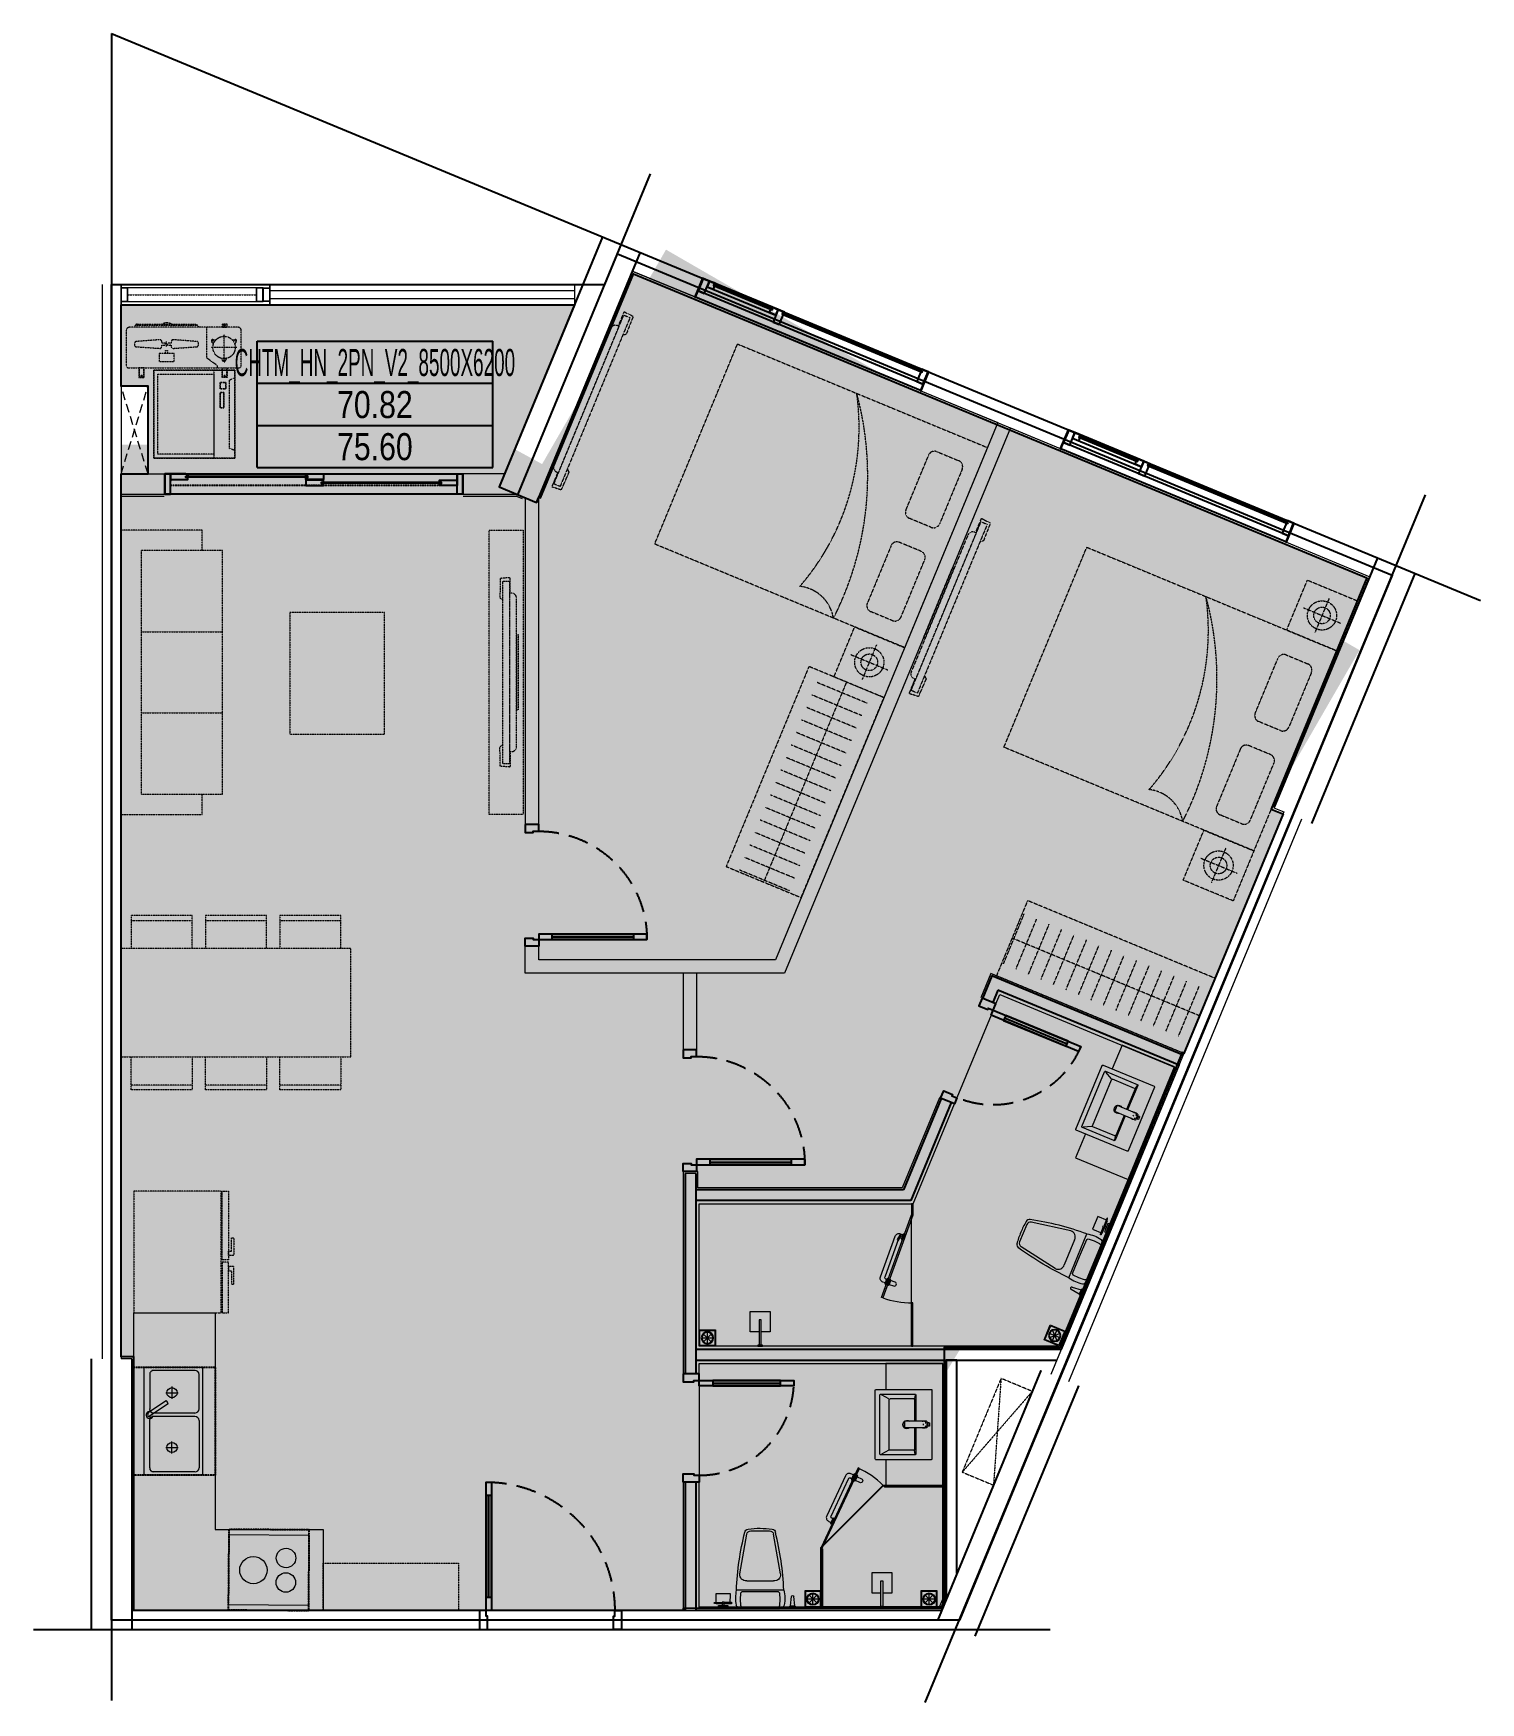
# Model space of a CAD drawing. Header units: millimetres. Extents: x -578 to 10121, y -540 to 11796.
import ezdxf
from ezdxf.enums import TextEntityAlignment as Align

# ---------------------------------------------------------------- set-up
doc = ezdxf.new("R2010")
doc.units = ezdxf.units.MM
for name, pattern in [('3PN B$0$HIDDENX2', [0.75, 0.5, -0.25]), ('chhn_2pn+_n1_8500x8800$0$HIDDEN', [9.525, 6.35, -3.175]), ('HIDDEN', [9.525, 6.35, -3.175])]:
    doc.linetypes.add(name, pattern=pattern)
doc.layers.get('0').update_dxf_attribs({"color": 231})
doc.layers.get('DefPoints').update_dxf_attribs({"color": 191})
doc.layers.add('A-AREA-SPACE', color=130, linetype='Continuous', plot=False)
doc.layers.add('A-AREA-WALL-CENTER', color=210, linetype='Continuous', plot=False)
for name, color, linetype in [('A-CONC', 2, 'Continuous'), ('A-DOOR', 142, 'Continuous'), ('A-WALL', 1, 'Continuous'), ('G-ANNO-LEGN', 231, 'Continuous')]:
    doc.layers.add(name, color=color, linetype=linetype)
for name, color, linetype, lineweight in [('A-EQPM', 127, 'Continuous', 9), ('A-FURN', 251, 'HIDDEN', 5), ('A-HIDD', 45, 'HIDDEN', 9), ('A-RAIL', 153, 'Continuous', 9), ('A-WALL-INT', 31, 'Continuous', 20), ('A-WALL-PRTN', 6, 'Continuous', 9), ('chhn_2pn+_n1_8500x8800$0$A-FNSH', 253, 'Continuous', 9), ('chhn_2pn+_n1_8500x8800$0$A-HIDD', 45, 'chhn_2pn+_n1_8500x8800$0$HIDDEN', 9)]:
    doc.layers.add(name, color=color, linetype=linetype, lineweight=lineweight)
doc.layers.add('chhn_2pn+_n1_8500x8800$0$2pn+g2', color=7, linetype='Continuous', true_color=0xeecdb4)
doc.styles.add('VTK_Arial', font='arial.ttf', dxfattribs={"width": 0.8})

# ---------------------------------------------------------------- blocks, each defined once
blk = doc.blocks.new('*U13')
at = {"linetype": 'HIDDEN', "ltscale": 0.3}
for p, q in [((75, 644), (75, 400)), ((525, 644), (75, 644)), ((525, 400), (525, 644)), ((1075, 644), (625, 644)), ((625, 644), (625, 400)), ((1075, 400), (1075, 644)), ((1625, 644), (1175, 644)), ((1175, 644), (1175, 400)), ((1625, 400), (1625, 644)), ((75, 609), (525, 609)), ((625, 609), (1075, 609)), ((1175, 609), (1625, 609)), ((1700, 400), (0, 400)), ((0, 400), (0, -400)), ((1700, -400), (1700, 400)), ((0, -400), (1700, -400)), ((75, -644), (75, -400)), ((525, -400), (525, -644)), ((625, -644), (625, -400)), ((1075, -400), (1075, -644)), ((1175, -644), (1175, -400)), ((1625, -400), (1625, -644)), ((525, -609), (75, -609)), ((1075, -609), (625, -609)), ((1625, -609), (1175, -609)), ((525, -644), (75, -644)), ((1075, -644), (625, -644)), ((1625, -644), (1175, -644))]:
    blk.add_line(p, q, dxfattribs=at)
blk = doc.blocks.new('*U6')
at = {"linetype": 'HIDDEN', "ltscale": 0.3}
for p, q in [((86, 500), (86, 101)), ((186, 500), (186, 101)), ((286, 500), (286, 101)), ((386, 500), (386, 101)), ((486, 500), (486, 101)), ((586, 500), (586, 101)), ((686, 500), (686, 101)), ((786, 500), (786, 101)), ((886, 500), (886, 101)), ((986, 500), (986, 101)), ((1086, 500), (1086, 101)), ((1186, 500), (1186, 101)), ((1286, 500), (1286, 101)), ((1386, 500), (1386, 101)), ((1486, 500), (1486, 101)), ((1586, 500), (1586, 101)), ((0, 300), (1600, 300))]:
    blk.add_line(p, q, dxfattribs=at)
blk.add_lwpolyline([(0, 0), (1600, 0), (1600, 600), (0, 600)], close=True, dxfattribs=at)
blk = doc.blocks.new('F-PN-GIUONG-2000X1600')
at = {"linetype": 'HIDDEN', "ltscale": 0.3}
for p, q in [((111, -198), (111, -656)), ((333, -151), (159, -151)), ((380, -656), (380, -198)), ((159, -704), (333, -704)), ((111, -1381), (111, -944)), ((159, -896), (333, -896)), ((380, -944), (380, -1381)), ((333, -1429), (159, -1429))]:
    blk.add_line(p, q, dxfattribs=at)
blk.add_lwpolyline([(2000, 0), (2000, -1600), (0, -1600), (0, 0), (2000, 0)], dxfattribs=at)
for centre, radius, start, end in [((2879, -183), 2317, 175.4814, 217.72), ((809, 149), 282, 212.0382, 286.6668), ((2591, -688), 1794, 161.5628, 210.5744), ((159, -198), 47.8, 90, 180), ((333, -198), 47.8, 0, 90), ((159, -656), 47.8, 180, 270), ((333, -656), 47.8, 270, 0), ((159, -944), 47.8, 90, 180), ((333, -944), 47.8, 0, 90), ((159, -1381), 47.8, 180, 270), ((333, -1381), 47.8, 270, 0)]:
    blk.add_arc(centre, radius, start, end, dxfattribs=at)
blk = doc.blocks.new('F-PN-DONGIUONG-01')
at = {"linetype": 'HIDDEN', "ltscale": 0.3}
for p, q in [((-200, -348), (-200, -52)), ((-339, -200), (-61, -200))]:
    blk.add_line(p, q, dxfattribs=at)
blk.add_lwpolyline([(0, -400), (-400, -400), (-400, 0), (0, 0)], close=True, dxfattribs=at)
for radius in [108, 61.3]:
    blk.add_circle((-200, -200), radius, dxfattribs=at)
blk = doc.blocks.new('F-PK-TV-01')
at = {"linetype": 'HIDDEN', "ltscale": 0.3}
for points in [[(0, -114), (0, 0), (-74, -6), (-77, -148), (-56, -165)], [(0, -1285), (0, -1399), (-74, -1393), (-77, -1251), (-56, -1234)]]:
    blk.add_lwpolyline(points, dxfattribs=at)
for points in [[(-6, -1375), (-56, -1375), (-56, -25), (-6, -25)], [(60, -423), (46, -423), (46, -977), (60, -977)]]:
    blk.add_lwpolyline(points, close=True, dxfattribs=at)
blk.add_lwpolyline([(-6, -1285), (7, -1285, 0.414214), (46, -1247), (46, -152, 0.414214), (7, -114), (-6, -114)], format="xyb", close=True, dxfattribs=at)
blk = doc.blocks.new('*U79')
at = {"linetype": 'HIDDEN', "ltscale": 0.3}
for p, q in [((86, 500), (86, 101)), ((186, 500), (186, 101)), ((286, 500), (286, 101)), ((386, 500), (386, 101)), ((486, 500), (486, 101)), ((586, 500), (586, 101)), ((686, 500), (686, 101)), ((786, 500), (786, 101)), ((886, 500), (886, 101)), ((986, 500), (986, 101)), ((1086, 500), (1086, 101)), ((1186, 500), (1186, 101)), ((1286, 500), (1286, 101)), ((1386, 500), (1386, 101)), ((1486, 500), (1486, 101)), ((0, 300), (1500, 300))]:
    blk.add_line(p, q, dxfattribs=at)
blk.add_lwpolyline([(0, 0), (1500, 0), (1500, 600), (0, 600)], close=True, dxfattribs=at)
blk = doc.blocks.new('*U12')
at = {"linetype": 'HIDDEN', "ltscale": 0.3}
for p, q in [((-750, -150), (-750, -1950)), ((-150, -150), (-750, -150)), ((-150, -1950), (-150, -150)), ((-150, -750), (-750, -750)), ((-150, -1350), (-750, -1350)), ((-750, -1950), (-150, -1950))]:
    blk.add_line(p, q, dxfattribs=at)
blk.add_lwpolyline([(-600, -1950), (-600, -2100), (0, -2100), (0, 0), (-600, 0), (-600, -150)], dxfattribs=at)
blk = doc.blocks.new('*U14')
at = {"linetype": 'HIDDEN', "ltscale": 0.3}
for points in [[(2100, 0), (2100, -250), (0, -250), (0, 0)], [(1725, -100), (1725, -150), (375, -150), (375, -100)], [(773, -34), (773, -48), (1327, -48), (1327, -34)]]:
    blk.add_lwpolyline(points, close=True, dxfattribs=at)
for points in [[(464, -94), (350, -94), (356, -168), (499, -171), (515, -150)], [(1636, -94), (1750, -94), (1744, -168), (1601, -171), (1585, -150)]]:
    blk.add_lwpolyline(points, dxfattribs=at)
blk.add_lwpolyline([(1636, -100), (1636, -86, 0.414214), (1597, -48), (503, -48, 0.414214), (464, -86), (464, -100)], format="xyb", close=True, dxfattribs=at)
blk = doc.blocks.new('F-PK-BANSOAN-01')
at = {"linetype": 'HIDDEN', "ltscale": 0.3}
blk.add_lwpolyline([(-700, -900), (-700, 0), (0, 0), (0, -900)], close=True, dxfattribs=at)
blk = doc.blocks.new('*U22')
at = {"linetype": 'HIDDEN', "ltscale": 0.3}
for p, q in [((650, 0), (0, 0)), ((0, 0), (0, -600)), ((0, 0), (0, -444)), ((0, 0), (650, 0)), ((650, -600), (650, 0)), ((650, 0), (650, -444)), ((30, -30), (620, -30)), ((30, -444), (30, -30)), ((620, -30), (620, -444)), ((0, -600), (0, -444)), ((650, -444), (0, -444)), ((620, -444), (30, -444)), ((373, -490), (373, -518)), ((484, -490), (373, -490)), ((484, -518), (484, -490)), ((512, -490), (512, -532)), ((558, -490), (512, -490)), ((558, -532), (558, -490)), ((650, -600), (650, -444)), ((0, -600), (650, -600)), ((0, -600), (650, -600)), ((56, -600), (72, -560)), ((72, -560), (578, -560)), ((373, -518), (484, -518)), ((512, -532), (558, -532)), ((578, -560), (594, -600))]:
    blk.add_line(p, q, dxfattribs=at)
for points in [[(650, -600), (0, -600), (0, 0), (650, 0)], [(650, -600), (0, -600), (0, -444), (0, 0), (650, 0), (650, -444)], [(30, -444), (30, -30), (620, -30), (620, -444)], [(484, -518), (373, -518), (373, -490), (484, -490)], [(558, -532), (512, -532), (512, -490), (558, -490)]]:
    blk.add_lwpolyline(points, close=True, dxfattribs=at)
blk = doc.blocks.new('E-CHUNG-CUCNONG-DH')
at = {"linetype": 'HIDDEN', "ltscale": 0.3}
for p, q in [((293, 314), (312, 314)), ((302, 304), (302, 323)), ((-127, 158), (-127, 194)), ((392, 151), (203, 151)), ((221, 195), (205, 205)), ((218, 208), (208, 192)), ((298, 57), (298, 246)), ((374, 195), (390, 205)), ((387, 192), (377, 208)), ((288, 54), (307, 54)), ((298, 63), (298, 44)), ((-302, -61), (-321, -61)), ((-312, -52), (-312, -71)), ((293, -61), (312, -61)), ((302, -52), (302, -71))]:
    blk.add_line(p, q, dxfattribs=at)
blk.add_lwpolyline([(-406, 0), (406, 0, 0.414214), (425, 19), (425, 276, 0.414214), (401, 300), (-401, 300, 0.414214), (-425, 276), (-425, 19, 0.414214)], format="xyb", close=True, dxfattribs=at)
for points in [[(-364, 300), (-358, 314, -0.306678), (-345, 323), (90, 323, -0.306678), (103, 314), (109, 300)], [(219, 177), (206, 194, -0.677033), (215, 209), (236, 206)], [(359, 206), (380, 209, -0.677033), (389, 194), (376, 177)], [(314, 70), (306, 50, -0.677033), (289, 50), (281, 70)]]:
    blk.add_lwpolyline(points, format="xyb", dxfattribs=at)
for points in [[(103, 314), (-358, 314)], [(250, 0), (250, 16), (170, 73), (170, 300)], [(286, 323), (286, 300)], [(318, 323), (318, 300)], [(-134, 106), (-134, 128), (-121, 128), (-121, 106)], [(-328, -71), (-328, 0)], [(-296, -71), (-296, 0)], [(286, -71), (286, 0)], [(318, -71), (318, 0)]]:
    blk.add_lwpolyline(points, dxfattribs=at)
for points in [[(283, 300), (321, 300), (321, 323), (283, 323)], [(-183, 47), (-72, 47), (-72, 106), (-183, 106)], [(283, 0), (321, 0), (321, -71), (283, -71)], [(-293, 0), (-331, 0), (-331, -71), (-293, -71)]]:
    blk.add_lwpolyline(points, close=True, dxfattribs=at)
for centre, radius in [((302, 314), 4.72), ((298, 151), 82.6), ((-312, -61), 4.72), ((302, -61), 4.72)]:
    blk.add_circle(centre, radius, dxfattribs=at)
blk.add_arc((-127, 257), 75.6, 61.0445, 118.9555, dxfattribs=at)
for points, weights, knots in [([(-162, 193), (-162, 188), (-162, 183), (-148, 183), (-134, 183), (-134, 176), (-134, 169), (-148, 169), (-162, 169), (-162, 164), (-162, 159), (-162, 152), (-167, 148), (-171, 144), (-177, 144), (-264, 150), (-351, 156), (-364, 158), (-364, 171), (-364, 176), (-364, 181), (-364, 194), (-351, 195), (-264, 202), (-177, 208), (-171, 208), (-167, 204), (-162, 200), (-162, 193)], [1, 1, 1, 1, 1, 1, 1, 1, 1, 1, 1, 0.916058650995, 1, 0.916058650995, 1, 1, 1, 0.734760240583, 1, 1, 1, 0.734760240583, 1, 1, 1, 0.916058650995, 1, 0.916058650995, 1], [0, 0, 0, 1, 1, 2, 2, 3, 3, 4, 4, 5, 5, 5.825313, 5.825313, 6.650626, 6.650626, 7.650626, 7.650626, 9.141593, 9.141593, 10.141593, 10.141593, 11.632559, 11.632559, 12.632559, 12.632559, 13.457872, 13.457872, 14.283185, 14.283185, 14.283185]), ([(96, 156), (9, 150), (-78, 144), (-84, 144), (-88, 148), (-93, 152), (-93, 159), (-93, 164), (-93, 169), (-107, 169), (-121, 169), (-121, 176), (-121, 183), (-107, 183), (-93, 183), (-93, 188), (-93, 193), (-93, 200), (-88, 204), (-84, 208), (-78, 208), (9, 202), (96, 195), (109, 194), (109, 181), (109, 176), (109, 171), (109, 158), (96, 156)], [1, 1, 1, 0.916058650995, 1, 0.916058650995, 1, 1, 1, 1, 1, 1, 1, 1, 1, 1, 1, 0.916058650995, 1, 0.916058650995, 1, 1, 1, 0.734760240583, 1, 1, 1, 0.734760240583, 1], [0, 0, 0, 1, 1, 1.825313, 1.825313, 2.650626, 2.650626, 3.650626, 3.650626, 4.650626, 4.650626, 5.650626, 5.650626, 6.650626, 6.650626, 7.650626, 7.650626, 8.475939, 8.475939, 9.301253, 9.301253, 10.301253, 10.301253, 11.792219, 11.792219, 12.792219, 12.792219, 14.283185, 14.283185, 14.283185])]:
    blk.add_rational_spline(points, weights, degree=2, knots=knots, dxfattribs=at)
blk = doc.blocks.new('DT-CAN')
at = {"layer": 'DefPoints'}
for p, q in [((-871, 0), (871, 0)), ((-871, -934), (-871, 0)), ((871, -934), (871, 0)), ((-871, -311), (871, -311)), ((-871, -623), (871, -623)), ((-871, -934), (871, -934))]:
    blk.add_line(p, q, dxfattribs=at)
at = {"layer": 'DefPoints', "color": 7, "style": 'VTK_Arial', "width": 0.5}
blk.add_attdef('LOAICAN', text='', height=200, dxfattribs=at).set_placement((0, -258), align=Align.CENTER)
at = {"layer": 'DefPoints', "color": 5, "style": 'VTK_Arial', "width": 0.8}
blk.add_attdef('DT-TT', text='', height=200, dxfattribs=at).set_placement((0, -569), align=Align.CENTER)
at = {"layer": 'DefPoints', "color": 6, "style": 'VTK_Arial', "width": 0.8}
blk.add_attdef('DT-TIM', text='', height=200, dxfattribs=at).set_placement((0, -880), align=Align.CENTER)
blk = doc.blocks.new('E-CHUNG-LOUVER')
blk.add_line((1100, 150), (0, 150))
at = {"linetype": 'HIDDEN', "ltscale": 0.3}
blk.add_line((50, 75), (1000, 75), dxfattribs=at)
for points in [[(0, 150), (1100, 150), (1100, 0), (0, 0)], [(1050, 125), (0, 125), (0, 25), (1050, 25)], [(49, 123), (2, 123), (2, 26), (49, 26)], [(1049, 123), (1002, 123), (1002, 26), (1049, 26)], [(1100, 25), (1050, 25), (1050, 125), (1100, 125)], [(1097, 28), (1053, 28), (1053, 122), (1097, 122)]]:
    blk.add_lwpolyline(points, close=True)
for points in [[(50, 125), (0, 125), (0, 25), (50, 25), (50, 125), (0, 125)], [(1050, 125), (1000, 125), (1000, 25), (1050, 25), (1050, 125), (1000, 125)]]:
    blk.add_lwpolyline(points)
blk = doc.blocks.new('*U78')
blk.add_line((2252, 150), (0, 150))
for points in [[(0, 150), (2252, 150), (2252, 0), (0, 0)], [(0, 105), (2252, 105), (2252, 45), (0, 45)]]:
    blk.add_lwpolyline(points, close=True)
blk = doc.blocks.new('*U38')
at = {"linetype": 'HIDDEN', "ltscale": 0.3}
blk.add_line((2160, 85), (40, 85), dxfattribs=at)
for p, q in [((158, 15), (158, 24)), ((1161, 60), (1161, 69))]:
    blk.add_line(p, q)
blk.add_lwpolyline([(0, 0), (2200, 0), (2200, 150), (0, 150)], close=True)
for points in [[(40, 54), (40, 0), (0, 0), (0, 150), (40, 150), (40, 0), (40, 0), (40, 54)], [(2160, 54), (2160, 0), (2200, 0), (2200, 150), (2160, 150), (2160, 0), (2160, 0), (2160, 54)], [(155, 0), (40, 0), (40, 10), (40, 10), (40, 40), (155, 40), (162, 40), (170, 40), (170, 25), (155, 25), (155, 15)], [(155, 0), (162, 0), (170, 0), (170, 15), (155, 15)], [(158, 15), (1054, 15), (1054, 24), (158, 24)], [(1172, 45), (1042, 45), (1042, 45), (1042, 45), (1042, 85), (1157, 85), (1164, 85), (1172, 85), (1172, 70), (1157, 70), (1157, 60), (1172, 60), (1172, 45)], [(1042, 0), (1172, 0), (1172, 0), (1172, 0), (1172, 40), (1057, 40), (1050, 40), (1042, 40), (1042, 25), (1057, 25), (1057, 15), (1042, 15), (1042, 0)], [(1161, 60), (2042, 60), (2042, 69), (1161, 69)], [(2160, 45), (2160, 45), (2160, 85), (2045, 85), (2038, 85), (2030, 85), (2030, 70), (2045, 70), (2045, 60)], [(2045, 60), (2030, 60), (2030, 45), (2160, 45), (2160, 45), (2160, 45), (2160, 45)]]:
    blk.add_lwpolyline(points)
blk = doc.blocks.new('*U36')
blk.add_line((0, -150), (1800, -150))
at = {"ltscale": 2000}
for points in [[(0, 0), (0, -150), (-5, -150), (-5, 0)], [(1805, 0), (1805, -150), (1800, -150), (1800, 0)]]:
    blk.add_lwpolyline(points, close=True, dxfattribs=at)
for points in [[(1800, 0), (0, 0), (0, -100), (1800, -100)], [(0, 0), (50, 0), (50, -100), (0, -100)], [(1150, 0), (1200, 0), (1200, -100), (1150, -100)], [(1200, 0), (1750, 0), (1750, -45), (1200, -45)], [(1250, 0), (1200, 0), (1200, -45), (1250, -45)], [(1700, 0), (1750, 0), (1750, -45), (1700, -45)], [(1750, 0), (1800, 0), (1800, -100), (1750, -100)], [(40, -10), (1160, -10), (1160, -20), (40, -20)], [(1240, -10), (1710, -10), (1710, -20), (1240, -20)]]:
    blk.add_lwpolyline(points, close=True)
blk = doc.blocks.new('*U80')
blk.add_line((-100, 70), (-700, 70))
for points in [[(100, 900), (100, 840), (40, 840), (40, 850), (0, 850), (0, 900)], [(0, 50), (-800, 50), (-800, 90), (0, 90)], [(-100, 50), (-100, 90), (-700, 90), (-700, 50)], [(100, 0), (100, 60), (40, 60), (40, 50), (0, 50), (0, 0)]]:
    blk.add_lwpolyline(points, close=True)
at = {"linetype": '3PN B$0$HIDDENX2', "ltscale": 300}
blk.add_arc((0, 50), 800, 90, 180, dxfattribs=at)
blk = doc.blocks.new('*U37')
blk.add_line((-100, -70), (-600, -70))
for points in [[(110, 0), (110, -60), (40, -60), (40, -50), (0, -50), (0, 0)], [(0, -50), (-700, -50), (-700, -90), (0, -90)], [(-100, -50), (-100, -90), (-600, -90), (-600, -50)], [(110, -800), (110, -740), (40, -740), (40, -750), (0, -750), (0, -800)]]:
    blk.add_lwpolyline(points, close=True)
at = {"linetype": '3PN B$0$HIDDENX2', "ltscale": 300}
blk.add_arc((0, -50), 700, 180, 270, dxfattribs=at)
blk = doc.blocks.new('*U81')
blk.add_line((-100, 70), (-600, 70))
for points in [[(120, 800), (120, 740), (40, 740), (40, 750), (0, 750), (0, 800)], [(0, 50), (-700, 50), (-700, 90), (0, 90)], [(-100, 50), (-100, 90), (-600, 90), (-600, 50)], [(120, 0), (120, 60), (40, 60), (40, 50), (0, 50), (0, 0)]]:
    blk.add_lwpolyline(points, close=True)
at = {"linetype": '3PN B$0$HIDDENX2', "ltscale": 300}
blk.add_arc((0, 50), 700, 90, 180, dxfattribs=at)
blk = doc.blocks.new('*U83')
at = {"ltscale": 0.3}
for p, q in [((0, 1400), (0, 0)), ((600, 1400), (0, 1400)), ((600, 600), (600, 1400)), ((2200, 600), (600, 600)), ((2200, 0), (2200, 600)), ((0, 0), (2200, 0))]:
    blk.add_line(p, q, dxfattribs=at)
blk = doc.blocks.new('*U84')
at = {"linetype": 'HIDDEN', "ltscale": 0.3, "extrusion": (0, 0, -1)}
for p, q in [((0, 700), (376, 700)), ((0, 654), (0, 700)), ((376, 654), (0, 654)), ((0, 0), (0, 645)), ((0, 645), (900, 645)), ((212, 740), (343, 740)), ((212, 721), (212, 740)), ((312, 721), (212, 721)), ((312, 700), (312, 721)), ((343, 700), (312, 700)), ((343, 740), (343, 700)), ((376, 700), (376, 654)), ((900, 700), (392, 700)), ((392, 700), (392, 654)), ((392, 654), (900, 654)), ((556, 740), (425, 740)), ((425, 740), (425, 700)), ((425, 700), (456, 700)), ((456, 700), (456, 721)), ((456, 721), (556, 721)), ((556, 721), (556, 740)), ((900, 654), (900, 700)), ((900, 645), (900, 0)), ((900, 0), (0, 0))]:
    blk.add_line(p, q, dxfattribs=at)
blk = doc.blocks.new('*U85')
at = {"linetype": 'HIDDEN', "ltscale": 0.3}
blk.add_lwpolyline([(0, 0), (350, 0), (350, -1000), (0, -1000)], close=True, dxfattribs=at)
blk = doc.blocks.new('E-BEP-BEP-03LO')
at = {"ltscale": 0.3}
blk.add_lwpolyline([(560, -590), (40, -590), (40, 0), (560, 0)], close=True, dxfattribs=at)
for centre, radius in [((298, -181), 101), ((208, -422), 72), ((389, -422), 72)]:
    blk.add_circle(centre, radius, dxfattribs=at)
at = {"layer": 'DefPoints', "color": 250, "linetype": 'HIDDEN', "ltscale": 0.3}
blk.add_lwpolyline([(0, 0), (600, 0), (600, -590), (0, -590)], close=True, dxfattribs=at)
blk = doc.blocks.new('E-BEP-BORUABAT-02')
at = {"ltscale": 0.3}
for p, q in [((55, -117), (405, -117)), ((745, -117), (490, -117)), ((25, -452), (25, -132)), ((435, -452), (435, -132)), ((460, -452), (460, -132)), ((775, -452), (775, -132)), ((405, -482), (56, -482)), ((490, -482), (744, -482))]:
    blk.add_line(p, q, dxfattribs=at)
at = {"ltscale": 0.3, "extrusion": (-1.67159e-29, -3.30872e-24, -1)}
for p, q in [((205, -237), (205, -327)), ((610, -237), (610, -327)), ((160, -282), (250, -282)), ((655, -282), (565, -282))]:
    blk.add_line(p, q, dxfattribs=at)
at = {"ltscale": 0.3}
blk.add_lwpolyline([(800, -507), (0, -507), (0, -77), (800, -77)], close=True, dxfattribs=at)
for points in [[(527, -253), (433, -108)], [(457, -94), (552, -239)]]:
    blk.add_lwpolyline(points, dxfattribs=at)
for centre in [(205, -282), (610, -282)]:
    blk.add_circle(centre, 37.5, dxfattribs=at)
for centre, radius, start, end in [((55, -147), 30, 89.9997, 179.9997), ((405, -147), 30.1, 0.1202, 89.9498), ((445, -116), 25.7, 331.8915, 264.7733), ((445, -116), 14.2, 29.7349, 209.7349), ((490, -147), 30.1, 90.0496, 179.8793), ((745, -147), 30, 359.9997, 89.9997), ((528, -226), 26.9, 267.8441, 331.6257), ((55, -452), 30.4, 180.8098, 270.1366), ((404, -451), 30.8, 270.6184, 358.5045), ((491, -451), 30.8, 181.4949, 269.381), ((745, -452), 30.4, 269.8628, 359.1896)]:
    blk.add_arc(centre, radius, start, end, dxfattribs=at)
at = {"layer": 'DefPoints', "color": 250, "linetype": 'HIDDEN', "ltscale": 0.3}
blk.add_lwpolyline([(800, -600), (0, -600), (0, 0), (800, 0)], close=True, dxfattribs=at)
blk = doc.blocks.new('E-CHUNG-GATHOATSAN-01')
at = {"ltscale": 2}
for p, q in [((100, 60), (20, 60)), ((88, 88), (32, 32)), ((88, 32), (32, 88)), ((60, 20), (60, 100))]:
    blk.add_line(p, q, dxfattribs=at)
for points in [[(120, 120), (0, 120), (0, 0), (120, 0)], [(115, 115), (5, 115), (5, 5), (115, 5)]]:
    blk.add_lwpolyline(points, close=True, dxfattribs=at)
for radius in [45, 40]:
    blk.add_circle((60, 60), radius, dxfattribs=at)
blk = doc.blocks.new('E-VS-VOISENTAM-01')
at = {"color": 0}
blk.add_lwpolyline([(-105, -8), (-105, -75), (-255, -75), (-255, 75), (-105, 75), (-105, 7)], dxfattribs=at)
for points in [[(-195, -8), (-6, -8), (-6, 7), (-195, 7)], [(-6, -18), (0, -18), (0, 18), (-6, 18)]]:
    blk.add_lwpolyline(points, close=True, dxfattribs=at)
blk = doc.blocks.new('E-VS-LAVABO-01')
at = {"extrusion": (0, 0, -1)}
for p, q in [((-260, 86), (-260, 494)), ((-254, 500), (254, 500)), ((260, 494), (260, 86)), ((-225, 206), (-225, 459)), ((-219, 465), (219, 465)), ((-190, 398), (-219, 454)), ((-190, 213), (-190, 389)), ((-184, 395), (184, 395)), ((190, 398), (219, 454)), ((190, 213), (190, 389)), ((225, 459), (225, 206)), ((-22, 284), (22, 284)), ((-24, 200), (-219, 200)), ((-218, 203), (-192, 208)), ((-24, 208), (-184, 208)), ((-25, 150), (-26, 150)), ((-24, 150), (-24, 152)), ((-15, 128), (-13, 128)), ((-12, 124), (-12, 128)), ((5, 145), (-5, 145)), ((12, 124), (13, 124)), ((13, 126), (15, 126)), ((15, 124), (15, 124)), ((184, 208), (24, 208)), ((219, 200), (24, 200)), ((26, 150), (25, 150)), ((218, 203), (192, 208)), ((254, 80), (-254, 80)), ((-12, 100), (-12, 114)), ((-10, 116), (-7, 116)), ((10, 98), (-10, 98)), ((7, 116), (-7, 116)), ((7, 116), (10, 116)), ((12, 100), (12, 114))]:
    blk.add_line(p, q, dxfattribs=at)
for p, q in [((-260, 420), (-450, 420)), ((-450, 420), (-450, 0)), ((450, 420), (260, 420)), ((450, 0), (450, 420)), ((-450, 0), (450, 0))]:
    blk.add_line(p, q)
at = {"extrusion": (0, 0, -1), "flags": 128}
for points in [[(24, 119), (24, 282), (24, 282)], [(-24, 119), (-24, 282), (-24, 282)], [(13, 129), (15, 129), (15, 128), (13, 128), (13, 124), (15, 124), (15, 124), (13, 124), (15, 124)], [(-22, 117), (-16, 117), (16, 117), (22, 117)], [(12, 115), (14, 116), (16, 117)], [(11, 114), (10, 114), (-10, 114), (-11, 114)], [(10, 108), (0, 108), (-10, 108)], [(-16, 117), (-14, 116), (-12, 115)]]:
    blk.add_lwpolyline(points, dxfattribs=at)
for points in [[(22, 284), (-22, 284)], [(-12, 129), (-12, 124), (-13, 124), (-13, 126), (-15, 126), (-15, 124), (-15, 124), (-15, 129), (-15, 129), (-15, 127), (-13, 127), (-13, 129)]]:
    blk.add_lwpolyline(points, close=True, dxfattribs=at)
at = {"extrusion": (0, 0, -1)}
for centre, radius, start, end in [((254, 494), 6, 0, 90), ((-254, 494), 6, 90, 180), ((219, 459), 6, 0, 90), ((184, 389), 6, 0, 90), ((-184, 389), 6, 90, 180), ((-219, 459), 6, 90, 180), ((0, 265), 31, 320.6269, 219.3731), ((22, 282), 1.99, 0.2151, 90.2135), ((-22, 282), 1.99, 89.7865, 179.7849), ((219, 206), 6, 270, 0), ((184, 213), 6, 270, 0), ((0, 140), 27.5, 330.7771, 28.2841), ((0, 140), 26.5, 334.9124, 24.2207), ((13, 128), 0.298, 89.7865, 179.7849), ((13, 124), 0.298, 180.2151, 270.2135), ((13, 124), 0.298, 180.2151, 270.2135), ((0, 140), 27.5, 151.6482, 209.2229), ((0, 140), 26.5, 154.6839, 205.0876), ((-184, 213), 6, 180, 270), ((-219, 206), 6, 180, 270), ((254, 86), 6, 270, 0), ((22, 119), 2, 270, 0), ((10, 114), 2, 40.2156, 90), ((10, 114), 2, 0, 39.6447), ((11, 113), 1.5, 0, 90), ((11, 110), 1.5, 270, 0), ((10, 100), 2, 270, 0), ((-10, 114), 2, 90, 139.5327), ((-10, 100), 2, 180, 270), ((-11, 113), 1.5, 90, 180), ((-11, 110), 1.5, 180, 270), ((-10, 114), 2, 140.3628, 180), ((-22, 119), 2, 180, 270), ((-254, 86), 6, 180, 270)]:
    blk.add_arc(centre, radius, start, end, dxfattribs=at)
for centre, major_axis, start_param, end_param in [((-22, 282), (2, 0), 1.570796, 3.141593), ((22, 282), (-2, 0), 3.141593, 4.712389)]:
    blk.add_ellipse(centre, major_axis=major_axis, ratio=0.984382, start_param=start_param, end_param=end_param)
for points, knots in [([(-24, 151), (-24, 151), (-24, 151), (-24, 153), (-24, 154), (-24, 156), (-24, 158), (-24, 159), (-24, 160)], [0, 0, 0, 0, 0.170042, 0.387138, 0.569985, 0.748798, 0.931358, 1, 1, 1, 1]), ([(24, 151), (24, 151), (24, 151), (24, 153), (24, 154), (24, 156), (24, 158), (24, 159), (24, 160)], [0, 0, 0, 0, 0.170042, 0.387138, 0.569985, 0.748798, 0.931358, 1, 1, 1, 1]), ([(-10, 108), (-11, 108), (-11, 108), (-11, 108), (-11, 108), (-11, 108), (-11, 108)], [0, 0, 0, 0, 0.250855, 0.500152, 0.749125, 1, 1, 1, 1]), ([(10, 108), (11, 108), (11, 108), (11, 108), (11, 108), (11, 108), (11, 108)], [0, 0, 0, 0, 0.250855, 0.500152, 0.749125, 1, 1, 1, 1])]:
    blk.add_open_spline(points, degree=3, knots=knots)
blk = doc.blocks.new('E-VS-BONCAU-01')
for p, q in [((-146, -14), (-140, 1)), ((-149, -57), (-146, -14)), ((-146, -104), (-149, -57)), ((-137, -112), (-146, -104)), ((0, -113), (-137, -112)), ((136, -113), (0, -113)), ((145, -105), (136, -113)), ((145, -15), (148, -58)), ((148, -58), (145, -105)), ((213, -1), (265, -1)), ((222, -10), (257, -10)), ((230, -79), (222, -10)), ((257, -10), (248, -79)), ((0, -126), (-176, -126)), ((-151, -245), (-101, -540)), ((-100, -194), (98, -195)), ((0, -126), (0, -126)), ((175, -127), (0, -126)), ((149, -246), (97, -541)), ((-71, -564), (-2, -565)), ((-2, -565), (67, -565))]:
    blk.add_line(p, q)
for points in [[(-307, -12), (-240, -12), (-240, 0), (-307, 0)], [(-325, -101), (-223, -101), (-223, -24), (-325, -24)], [(-281, -36), (-281, -12), (-266, -12), (-266, -36)]]:
    blk.add_lwpolyline(points, close=True)
for points in [[(160, -1), (0, 0), (-160, 1)], [(140, -1), (145, -15)]]:
    blk.add_lwpolyline(points)
for points in [[(-337, -33), (-281, -33), (-281, -27), (-337, -27, 1)], [(-211, -33), (-266, -33), (-266, -27), (-211, -27, -1)]]:
    blk.add_lwpolyline(points, format="xyb", close=True)
for centre, radius, start, end in [((225, 3), 12.8, 195.9303, 253.6299), ((239, -79), 8.72, 179.7801, 359.7801), ((253, 3), 12.8, 285.9303, 343.6299)]:
    blk.add_arc(centre, radius, start, end)
for centre, major_axis, ratio, start_param, end_param in [((-160, -18), (-12.9, -12.8), 1, 3.926991, 5.363819), ((-160, -18), (-12.9, -12.8), 1, 3.926991, 5.363819), ((-160, -18), (-12.9, -12.8), 1, 3.926991, 5.363819), ((160, -19), (-12.9, -12.8), 1, 2.490163, 3.926991), ((160, -19), (-12.9, -12.8), 1, 2.490163, 3.926991), ((-310, -60), (-492, 12), 0.754969, 2.992228, 3.290957), ((1639, -88), (-276, 1956), 0.917923, 1.461172, 1.68042), ((-106, -240), (-32.1, 32.3), 1, 5.374496, 7.190108), ((104, -240), (-32.3, -32.1), 1, 2.23467, 4.050282), ((-86, -546), (-22.1, -22), 1, -0.518895, 0.614897), ((-86, -546), (-22.1, -22), 1, -0.518895, 0.614897), ((-71, -533), (-21.8, 21.9), 1, 0.993435, 2.351364), ((-10, -28), (-394, -391), 1, 0.641923, 0.802984), ((-10, -28), (-394, -391), 1, 0.641923, 0.802984), ((10, -28), (-391, 394), 1, 2.338609, 2.49967), ((10, -28), (-391, 394), 1, 2.338609, 2.49967), ((67, -534), (-21.8, 21.9), 1, 2.361025, 3.718954), ((82, -546), (-22.1, -22), 1, 0.955899, 2.089692), ((82, -546), (-22.1, -22), 1, 0.955899, 2.089692)]:
    blk.add_ellipse(centre, major_axis=major_axis, ratio=ratio, start_param=start_param, end_param=end_param)
at = {"extrusion": (0, 0, -1)}
for centre, major_axis, ratio, start_param, end_param in [((309, -62), (492, 8), 0.754969, 2.992228, 3.290957), ((-1640, -75), (-291, -1954), 0.917923, 4.602765, 4.822013)]:
    blk.add_ellipse(centre, major_axis=major_axis, ratio=ratio, start_param=start_param, end_param=end_param, dxfattribs=at)
blk = doc.blocks.new('MB TDH-R1.06$0$Tonkin_Dg63_63x220_P')
for p, q in [((50.3, 18.7), (55, 20.4)), ((50.9, 17), (55.6, 18.7)), ((22.1, 8.5), (17.4, 6.8))]:
    blk.add_line(p, q)
for points in [[(53.8, 20.7), (53.1, 22.5, 0.414214), (49.3, 24.3), (19.2, 13.4, 0.414214), (17.4, 9.5), (18.1, 7.7), (20.9, 8.7), (20.6, 9.6, -0.414214), (21.2, 10.9), (49.4, 21.2, -0.414214), (50.7, 20.6), (51, 19.6), (53.8, 20.7)], [(54.8, 17.8), (56, 14.5, -1), (53.2, 13.5), (52, 16.8), (54.8, 17.8)]]:
    blk.add_lwpolyline(points, format="xyb")
blk.add_lwpolyline([(0, 0), (0.3, -0.9), (60.1, 20.8), (59.8, 21.8)], close=True)
for points in [[(50.4, 18.3), (55.1, 20.1), (55, 20.4), (54.2, 20.8), (50.6, 19.5), (50.3, 18.7), (50.4, 18.3)], [(50.7, 17.4), (55.4, 19.1), (55.6, 18.7), (55.2, 18), (51.7, 16.7), (50.9, 17), (50.7, 17.4)], [(22.2, 8.1), (17.5, 6.4), (17.4, 6.8), (17.7, 7.5), (21.3, 8.8), (22.1, 8.5), (22.2, 8.1)]]:
    blk.add_lwpolyline(points)
at = {"ltscale": 5}
blk.add_arc((0, 0), 63.6, 0, 20, dxfattribs=at)
blk = doc.blocks.new('*U40')
for points in [[(0, 920), (-440, 920), (-431, 910), (0, 910), (0, 920)], [(0, 920), (-440, 920), (-431, 910), (0, 910), (0, 920)], [(-900, 20), (-900, 460), (-890, 450), (-890, 20), (-900, 20)], [(-900, 20), (-900, 460), (-890, 450), (-890, 20), (-900, 20)]]:
    blk.add_lwpolyline(points)
at = {"layer": 'DefPoints'}
blk.add_lwpolyline([(-440, 920), (0, 920), (0, 20), (-900, 20), (-900, 460), (-440, 920)], dxfattribs=at)
at = {"xscale": 10.21370210187853, "yscale": 10.21370210187853, "zscale": 10.21370210187853, "rotation": 44.99999999999083}
blk.add_blockref('MB TDH-R1.06$0$Tonkin_Dg63_63x220_P', (-900, 460), dxfattribs=at)
blk = doc.blocks.new('*U86')
for p, q in [((0, -1050), (0, -80)), ((0, -1050), (0, -100)), ((-103, -271), (-78, -228)), ((-72, -267), (-55, -220)), ((-175, -548), (-192, -595)), ((-158, -555), (-175, -602))]:
    blk.add_line(p, q)
for points in [[(0, 0), (0, -80), (10, -80), (10, 0), (0, 0)], [(-100, -273), (-75, -230), (-78, -228), (-87, -230), (-106, -263), (-103, -271), (-100, -273)], [(-68, -268), (-51, -221), (-55, -220), (-63, -223), (-76, -259), (-72, -267), (-68, -268)], [(-171, -550), (-188, -597), (-192, -595), (-196, -588), (-183, -552), (-175, -548), (-171, -550)], [(-162, -553), (-179, -600), (-175, -602), (-167, -598), (-154, -562), (-158, -555), (-162, -553)], [(0, -730), (0, -1050), (10, -1050), (10, -730), (0, -730)]]:
    blk.add_lwpolyline(points)
blk.add_lwpolyline([(0, -80), (9, -83), (-213, -694), (-222, -691)], close=True)
for points in [[(-194, -584), (-213, -577, -0.414214), (-231, -539), (-121, -238, -0.414214), (-83, -220), (-64, -227), (-74, -255), (-84, -252, 0.414214), (-97, -258), (-199, -540, 0.414214), (-193, -552), (-184, -556), (-194, -584)], [(-166, -594), (-133, -606, 1), (-123, -578), (-156, -566), (-166, -594)]]:
    blk.add_lwpolyline(points, format="xyb")
at = {"ltscale": 5}
blk.add_arc((0, -80), 650, 250.8717, 270.3104, dxfattribs=at)
blk = doc.blocks.new('*U87')
blk.add_line((-100, -70), (-850, -70))
for points in [[(140, 0), (140, -60), (40, -60), (40, -50), (0, -50), (0, 0)], [(0, -50), (-950, -50), (-950, -90), (0, -90)], [(-100, -50), (-100, -90), (-850, -90), (-850, -50)], [(140, -1050), (140, -990), (40, -990), (40, -1000), (0, -1000), (0, -1050)]]:
    blk.add_lwpolyline(points, close=True)
at = {"linetype": '3PN B$0$HIDDENX2', "ltscale": 300}
blk.add_arc((0, -50), 950, 180, 270, dxfattribs=at)

msp = doc.modelspace()

# ---------------------------------------------------------------- hatches: boundary and pattern name
at = {"layer": 'chhn_2pn+_n1_8500x8800$0$2pn+g2', "ltscale": 0.3, "true_color": 0xdceefe, "transparency": 33554636}
h = msp.add_hatch(color=7, dxfattribs=at)
h.dxf.hatch_style = 1
edge = h.paths.add_edge_path()
edge.add_line((70, 8757), (2919, 8757))
edge.add_line((2919, 8757), (3183, 8613))
edge.add_line((3183, 8613), (4099, 10198))
edge.add_line((4099, 10198), (9226, 7238))
edge.add_line((9226, 7238), (8301, 5636))
edge.add_line((8301, 5636), (8383, 5589))
edge.add_line((8383, 5589), (7518, 4091))
edge.add_line((7518, 4091), (7505, 4098))
edge.add_line((7505, 4098), (5653, 1051))
edge.add_line((5653, 1051), (4994, 1431))
edge.add_line((4994, 1431), (4939, 1336))
edge.add_line((4939, 1336), (4939, 140))
edge.add_line((4939, 140), (165, 140))
edge.add_line((165, 140), (165, 2015))
edge.add_line((165, 2015), (70, 2015))
edge.add_line((70, 2015), (70, 7707))
edge.add_line((70, 7707), (270, 7707))
edge.add_line((270, 7707), (270, 8357))
edge.add_line((270, 8357), (70, 8357))
edge.add_line((70, 8357), (70, 8757))
h = msp.add_hatch(color=7, dxfattribs=at)
h.dxf.hatch_style = 1
h.paths.add_polyline_path([(70, 9790), (3422, 9790), (2865, 8445), (3142, 8330), (3158, 8369), (3172, 8363), (3858, 10020), (9281, 7773), (8573, 6064), (8647, 6034), (8661, 6028), (7928, 4258), (7914, 4264), (7012, 2085), (6155, 2085), (6155, 213), (6131, 155), (4225, 155), (4225, 140), (165, 140), (165, 2015), (70, 2015), (70, 8540), (270, 8540), (270, 9190), (70, 9190)])
at = {"layer": 'G-ANNO-LEGN', "true_color": 0xdceefe}
h = msp.add_hatch(color=7, dxfattribs=at)
h.dxf.hatch_style = 1
edge = h.paths.add_edge_path()
edge.add_line((70, 8757), (2919, 8757))
edge.add_line((2919, 8757), (3183, 8613))
edge.add_line((3183, 8613), (4099, 10198))
edge.add_line((4099, 10198), (9226, 7238))
edge.add_line((9226, 7238), (8301, 5636))
edge.add_line((8301, 5636), (8383, 5589))
edge.add_line((8383, 5589), (7518, 4091))
edge.add_line((7518, 4091), (7505, 4098))
edge.add_line((7505, 4098), (5653, 1051))
edge.add_line((5653, 1051), (4994, 1431))
edge.add_line((4994, 1431), (4939, 1336))
edge.add_line((4939, 1336), (4939, 140))
edge.add_line((4939, 140), (165, 140))
edge.add_line((165, 140), (165, 2015))
edge.add_line((165, 2015), (70, 2015))
edge.add_line((70, 2015), (70, 7707))
edge.add_line((70, 7707), (270, 7707))
edge.add_line((270, 7707), (270, 8357))
edge.add_line((270, 8357), (70, 8357))
edge.add_line((70, 8357), (70, 8757))

# ---------------------------------------------------------------- linework, layer by layer
at = {"layer": 'A-AREA-SPACE', "ltscale": 5, "elevation": 0}
msp.add_lwpolyline([(70, 9790), (3422, 9790), (2865, 8445), (3142, 8330), (3158, 8369), (3172, 8363), (3858, 10020), (9281, 7773), (8573, 6064), (8647, 6034), (8661, 6028), (7928, 4258), (7914, 4264), (7012, 2085), (6155, 2085), (6155, 213), (6131, 155), (4225, 155), (4225, 140), (165, 140), (165, 2015), (70, 2015), (70, 8540), (270, 8540), (270, 9190), (70, 9190)], close=True, dxfattribs=at)
at = {"layer": 'A-AREA-WALL-CENTER', "elevation": 0}
msp.add_lwpolyline([(0, 9940), (3646, 9940), (3740, 10166), (9468, 7793), (7104, 2085), (6806, 1367), (6269, 70), (0, 70)], close=True, dxfattribs=at)
at = {"layer": 'A-CONC', "ltscale": 0.3}
for p, q in [((3630, 10293, 0), (2865, 8445, 0)), ((3907, 10178, 0), (3142, 8330, 0)), ((9358, 7920, 0), (8593, 6072, 0)), ((9635, 7805, 0), (8870, 5957, 0)), ((-150, 2000, 0), (-150, 0, 0)), ((150, 2000, 0), (150, 0, 0)), ((6871, 1915, 0), (6105, 67, 0)), ((7148, 1800, 0), (6383, -48, 0))]:
    msp.add_line(p, q, dxfattribs=at)
at = {"layer": 'A-HIDD', "lineweight": 5, "ltscale": 0.3, "elevation": 0}
msp.add_lwpolyline([(6289, 1163), (6520, 1067), (6807, 1760), (6576, 1856)], close=True, dxfattribs=at)
for points in [[(6576, 1856), (6520, 1067)], [(6807, 1760), (6289, 1163)]]:
    msp.add_lwpolyline(points, dxfattribs=at)
at = {"layer": 'A-WALL', "ltscale": 0.3}
for p, q in [((6509, 4830, 0), (6440, 4664, 0)), ((7922, 4244, 0), (6509, 4830, 0)), ((6552, 4725, 0), (6514, 4633, 0)), ((7892, 4171, 0), (6552, 4725, 0)), ((6134, 3924, 0), (5855, 3250, 0)), ((6208, 3894, 0), (5908, 3170, 0)), ((4240, 3370, 0), (4240, 1890, 0)), ((4320, 3370, 0), (4320, 1890, 0)), ((5855, 3250, 0), (4320, 3250, 0)), ((5908, 3170, 0), (4320, 3170, 0)), ((4240, 1090, 0), (4240, 140, 0)), ((4320, 1090, 0), (4320, 140, 0))]:
    msp.add_line(p, q, dxfattribs=at)
at = {"layer": 'A-WALL', "ltscale": 0.3, "elevation": 0}
for points in [[(7022, 2070), (4320, 2070), (4320, 1990), (6989, 1990)], [(6250, 416), (6250, 1990), (6170, 1990), (6170, 223)]]:
    msp.add_lwpolyline(points, dxfattribs=at)
at = {"layer": 'A-WALL-INT'}
for p, q in [((-70, 9940, 0), (-70, 2000, 0)), ((70, 9940, 0), (70, 2000, 0)), ((6552, 8920, 0), (4908, 4950, 0)), ((6645, 8882, 0), (4975, 4850, 0)), ((8667, 6043, 0), (6945, 1885, 0)), ((8796, 5989, 0), (7074, 1831, 0)), ((3058, 4850, 0), (3058, 5050, 0)), ((3158, 4950, 0), (3158, 5050, 0)), ((4908, 4950, 0), (3158, 4950, 0)), ((4975, 4850, 0), (3058, 4850, 0)), ((4225, 4850, 0), (4225, 4285, 0)), ((4325, 4850, 0), (4325, 4285, 0)), ((150, 140, 0), (2720, 140, 0)), ((150, 0, 0), (2720, 0, 0))]:
    msp.add_line(p, q, dxfattribs=at)
at = {"layer": 'A-WALL-INT', "elevation": 0}
for points in [[(3058, 8365), (3058, 5950), (3158, 5950), (3158, 8369)], [(6267, 0), (3770, 0), (3770, 140), (6136, 140)]]:
    msp.add_lwpolyline(points, dxfattribs=at)
at = {"layer": 'A-WALL-PRTN'}
for p, q in [((3907, 10178, 0), (4369, 9986, 0)), ((3850, 10039, 0), (4312, 9848, 0)), ((6041, 9294, 0), (7071, 8867, 0)), ((5984, 9155, 0), (7014, 8729, 0)), ((70, 8540, 0), (390, 8540, 0)), ((70, 8390, 0), (390, 8390, 0)), ((8744, 8174, 0), (9358, 7920, 0)), ((8686, 8036, 0), (9301, 7781, 0))]:
    msp.add_line(p, q, dxfattribs=at)
at = {"layer": 'A-WALL-PRTN', "elevation": 0}
msp.add_lwpolyline([(2904, 8540), (2600, 8540), (2600, 8390), (2997, 8390)], dxfattribs=at)
at = {"layer": 'chhn_2pn+_n1_8500x8800$0$A-FNSH'}
for p, q in [((3850, 10039, 0), (3158, 8369, 0)), ((3858, 10020, 0), (3172, 8363, 0)), ((4312, 9848, 0), (3850, 10039, 0)), ((4306, 9834, 0), (3858, 10020, 0)), ((5978, 9141, 0), (6546, 8906, 0)), ((5984, 9155, 0), (6552, 8920, 0)), ((6639, 8868, 0), (7008, 8715, 0)), ((6645, 8882, 0), (7014, 8729, 0)), ((70, 8390, 0), (390, 8390, 0)), ((2600, 8390, 0), (2997, 8390, 0)), ((2997, 8390, 0), (3042, 8371, 0)), ((70, 8375, 0), (390, 8375, 0)), ((2600, 8375, 0), (2994, 8375, 0)), ((2994, 8375, 0), (3036, 8358, 0)), ((8681, 8022, 0), (9281, 7773, 0)), ((8686, 8036, 0), (9301, 7781, 0)), ((9281, 7773, 0), (8573, 6064, 0)), ((9301, 7781, 0), (8593, 6072, 0)), ((8573, 6064, 0), (8661, 6028, 0)), ((8593, 6072, 0), (8667, 6042, 0)), ((6501, 4849, 0), (6426, 4669, 0)), ((6509, 4830, 0), (6440, 4664, 0)), ((7928, 4258, 0), (6501, 4849, 0)), ((7922, 4244, 0), (6509, 4830, 0)), ((6514, 4633, 0), (6552, 4725, 0)), ((6537, 4623, 0), (6566, 4693, 0)), ((6552, 4725, 0), (7892, 4171, 0)), ((6566, 4693, 0), (7859, 4157, 0)), ((6503, 4540, 0), (6249, 3929, 0)), ((7859, 4157, 0), (7005, 2095, 0)), ((7892, 4171, 0), (7022, 2070, 0)), ((6120, 3930, 0), (5844, 3265, 0)), ((6134, 3924, 0), (5855, 3250, 0)), ((5908, 3170, 0), (6208, 3894, 0)), ((5925, 3145, 0), (6231, 3884, 0)), ((4335, 3385, 0), (4225, 3385, 0)), ((4225, 3385, 0), (4225, 1890, 0)), ((4320, 3370, 0), (4240, 3370, 0)), ((4240, 3370, 0), (4240, 1890, 0)), ((4320, 3250, 0), (4320, 3370, 0)), ((4335, 3265, 0), (4335, 3385, 0)), ((5855, 3250, 0), (4320, 3250, 0)), ((5844, 3265, 0), (4335, 3265, 0)), ((4320, 2070, 0), (4320, 3170, 0)), ((4320, 3170, 0), (5908, 3170, 0)), ((4345, 2095, 0), (4345, 3145, 0)), ((4345, 3145, 0), (5925, 3145, 0)), ((165, 2015, 0), (70, 2015, 0)), ((150, 2000, 0), (70, 2000, 0)), ((150, 140, 0), (150, 2000, 0)), ((165, 140, 0), (165, 2015, 0)), ((7022, 2070, 0), (4320, 2070, 0)), ((4320, 1890, 0), (4320, 1990, 0)), ((4320, 1990, 0), (6170, 1990, 0)), ((7005, 2095, 0), (4345, 2095, 0)), ((6170, 1990, 0), (6170, 223, 0)), ((4345, 1890, 0), (4345, 1965, 0)), ((4345, 1965, 0), (6145, 1965, 0)), ((6871, 1915, 0), (6105, 67, 0)), ((6145, 1965, 0), (6145, 228, 0)), ((4345, 1800, 0), (4345, 1140, 0)), ((7148, 1800, 0), (6383, -48, 0)), ((4225, 1090, 0), (4225, 140, 0)), ((4240, 1090, 0), (4240, 140, 0)), ((4320, 140, 0), (4320, 1090, 0)), ((4345, 165, 0), (4345, 1090, 0)), ((6136, 140, 0), (4320, 140, 0)), ((6119, 165, 0), (4345, 165, 0)), ((6145, 228, 0), (6119, 165, 0)), ((6170, 223, 0), (6136, 140, 0))]:
    msp.add_line(p, q, dxfattribs=at)
at = {"layer": 'chhn_2pn+_n1_8500x8800$0$A-HIDD', "ltscale": 10, "elevation": 0}
msp.add_lwpolyline([(70, 8540), (270, 8540), (270, 9190), (70, 9190)], close=True, dxfattribs=at)
for points in [[(70, 8540), (270, 9190)], [(270, 8540), (70, 9190)]]:
    msp.add_lwpolyline(points, dxfattribs=at)
at = {"layer": 'DefPoints', "ltscale": 0.3}
for p, q in [((0, 11796, 0), (0, -525)), ((-578, 0, 0), (6939, 0, 0))]:
    msp.add_line(p, q, dxfattribs=at)
at = {"layer": 'DefPoints', "extrusion": (3.24007e-20, -1.56208e-08, 1)}
msp.add_line((0, 11796, 0), (10121, 7604, 0), dxfattribs=at)
at = {"layer": 'DefPoints', "ltscale": 0.3, "extrusion": (3.24007e-20, -1.56208e-08, 1)}
for p, q in [((3003, 8387, 0), (3985, 10759, 0)), ((6016, -540, 0), (9713, 8386, 0))]:
    msp.add_line(p, q, dxfattribs=at)

# ---------------------------------------------------------------- block references
at = {"layer": 'A-DOOR', "linetype": 'HIDDEN', "xscale": -1, "rotation": 337.5009265045554}
for p in [(6037, 9296, 0), (8739, 8176, 0)]:
    msp.add_blockref('*U36', p, dxfattribs=at)
at = {"layer": 'A-DOOR', "xscale": -1, "rotation": 180}
msp.add_blockref('*U38', (395, 8540, 0), dxfattribs=at)
at = {"layer": 'A-DOOR', "ltscale": 0.3, "xscale": -1}
for p in [(3158, 5050, 0), (4325, 3385, 0)]:
    msp.add_blockref('*U80', p, dxfattribs=at)
for name, p, rotation in [('*U37', (6537, 4623, 0), 337.5009265045771), ('*U87', (2720, 140, 0), 90)]:
    msp.add_blockref(name, p, dxfattribs=dict(at, rotation=rotation))
at = {"layer": 'A-DOOR', "ltscale": 0.3, "rotation": 180}
msp.add_blockref('*U81', (4345, 1890, 0), dxfattribs=at)
at = {"layer": 'A-EQPM', "linetype": 'HIDDEN'}
for name, p, rotation in [('E-VS-LAVABO-01', (7687, 3742, 0), 67.50089276046323), ('E-VS-BONCAU-01', (7261, 2713, 0), 247.7207496988871), ('E-VS-VOISENTAM-01', (4795, 2095, 0), 270.0002884417419), ('E-VS-LAVABO-01', (6145, 1515, 0), 89.99658985538453), ('E-CHUNG-GATHOATSAN-01', (5125, 165, 0), 359.9962316091119), ('E-CHUNG-GATHOATSAN-01', (5984, 165, 0), 359.9965898553826)]:
    msp.add_blockref(name, p, dxfattribs=dict(at, rotation=rotation))
at = {"layer": 'A-EQPM'}
for name, p, rotation in [('*U86', (5915, 3145, 0), 359.9974712762585), ('E-BEP-BORUABAT-02', (165, 1140, 0), 90.00000000000001), ('*U40', (6145, 145, 0), 359.996913659549), ('E-BEP-BEP-03LO', (865, 143, 0), 89.5345308220803)]:
    msp.add_blockref(name, p, dxfattribs=dict(at, rotation=rotation))
at = {"layer": 'A-EQPM', "linetype": 'HIDDEN', "xscale": -1}
for name, p, rotation in [('*U83', (165, 140, 0), 270), ('E-CHUNG-GATHOATSAN-01', (7005, 2095, 0), 337.500892760464), ('E-CHUNG-GATHOATSAN-01', (4465, 2095, 0), 0.000288441939293449), ('E-VS-BONCAU-01', (4795, 165, 0), 179.7767329169731), ('E-VS-VOISENTAM-01', (5695, 165, 0), 89.99658985558003)]:
    msp.add_blockref(name, p, dxfattribs=dict(at, rotation=rotation))
at = {"layer": 'A-FURN'}
for name, p, rotation in [('F-PK-TV-01', (3255, 8446, 0), 157.5008943645508), ('F-PN-GIUONG-2000X1600', (5863, 7257, 0), 157.5009257565588), ('F-PK-TV-01', (5896, 6919, 0), 157.500925756538), ('*U12', (70, 6024, 0), 180), ('F-PN-GIUONG-2000X1600', (8445, 5755, 0), 157.5009257565588), ('*U6', (5156, 7117, 0), 247.5009257565588), ('*U79', (8158, 4813, 0), 157.5009257565589), ('*U85', (1565, 140, 0), 90.00000000000001)]:
    msp.add_blockref(name, p, dxfattribs=dict(at, rotation=rotation))
at = {"layer": 'A-FURN', "linetype": 'HIDDEN'}
for name, p, rotation in [('E-CHUNG-CUCNONG-DH', (534, 9324, 0), 359.9999370369799), ('*U14', (3042, 8124, 0), 270.0000000000001), ('F-PN-DONGIUONG-01', (9057, 7233, 0), 247.5009257565588), ('F-PN-DONGIUONG-01', (5710, 6887, 0), 247.5009257565588), ('F-PN-DONGIUONG-01', (8292, 5385, 0), 247.5009257565588)]:
    msp.add_blockref(name, p, dxfattribs=dict(at, rotation=rotation))
at = {"layer": 'A-FURN', "xscale": 0.9999978343900441, "yscale": 0.9999978343900441, "zscale": 0.9999978343900441, "rotation": 89.99993703697987}
msp.add_blockref('*U22', (312, 8657, 0), dxfattribs=at)
at = {"layer": 'A-FURN', "xscale": -1}
msp.add_blockref('F-PK-BANSOAN-01', (1317, 7517, 0), dxfattribs=at)
at = {"layer": 'A-FURN'}
msp.add_blockref('*U13', (70, 4632, 0), dxfattribs=at)
at = {"layer": 'A-FURN', "xscale": -1, "rotation": 270.0000000000001}
msp.add_blockref('*U84', (165, 2340, 0), dxfattribs=at)
at = {"layer": 'A-RAIL', "linetype": 'HIDDEN'}
for name, p in [('E-CHUNG-LOUVER', (70, 9790, 0)), ('*U78', (1170, 9790, 0))]:
    msp.add_blockref(name, p, dxfattribs=at)
at = {"layer": 'DefPoints'}
msp.add_blockref('DT-CAN', (1947, 9522, 0), dxfattribs=at).add_auto_attribs({'DT-TIM': '75.60', 'DT-TT': '70.82', 'LOAICAN': 'CHTM_HN_2PN_V2_8500X6200'})

doc.saveas('drawing.dxf')
